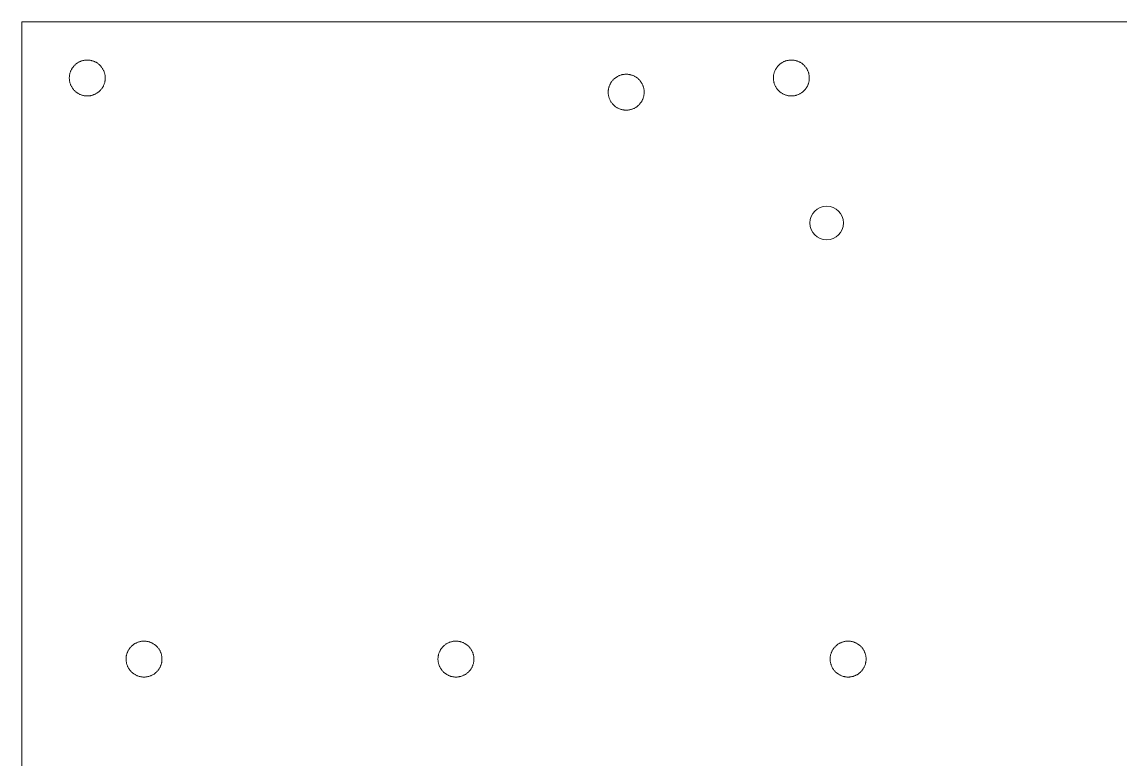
# Model space of a CAD drawing. Header units: millimetres. Extents: x -28 to 169, y 45 to 177.
# Drawn here: x -28 to 70.3, y 111 to 177 of the extents above; entities that cross this region are included whole.
import ezdxf

# ---------------------------------------------------------------- set-up
doc = ezdxf.new("R2010")
doc.units = ezdxf.units.MM
doc.layers.get('0').update_dxf_attribs({"lineweight": 0, "true_color": 0xffffff})

msp = doc.modelspace()

# ---------------------------------------------------------------- linework, layer by layer
for p, q in [((-28, 177), (169, 177)), ((-28, 177), (-28, 47)), ((-23.428, 172.965), (-23.461, 172.92)), ((-23.393, 173.009), (-23.428, 172.965)), ((-23.357, 173.051), (-23.393, 173.009)), ((-23.319, 173.092), (-23.357, 173.051)), ((-23.28, 173.131), (-23.319, 173.092)), ((-23.239, 173.17), (-23.28, 173.131)), ((-23.197, 173.206), (-23.239, 173.17)), ((-23.154, 173.242), (-23.197, 173.206)), ((-23.11, 173.276), (-23.154, 173.242)), ((-23.065, 173.308), (-23.11, 173.276)), ((-23.018, 173.339), (-23.065, 173.308)), ((-22.971, 173.368), (-23.018, 173.339)), ((-22.922, 173.395), (-22.971, 173.368)), ((-22.873, 173.421), (-22.922, 173.395)), ((-22.822, 173.445), (-22.873, 173.421)), ((-22.771, 173.467), (-22.822, 173.445)), ((-22.719, 173.487), (-22.771, 173.467)), ((-22.667, 173.506), (-22.719, 173.487)), ((-22.614, 173.523), (-22.667, 173.506)), ((-22.56, 173.538), (-22.614, 173.523)), ((-22.506, 173.551), (-22.56, 173.538)), ((-22.451, 173.562), (-22.506, 173.551)), ((-22.396, 173.571), (-22.451, 173.562)), ((-22.341, 173.579), (-22.396, 173.571)), ((-22.286, 173.584), (-22.341, 173.579)), ((-22.23, 173.588), (-22.286, 173.584)), ((-22.174, 173.589), (-22.23, 173.588)), ((-22.119, 173.589), (-22.174, 173.589)), ((-22.063, 173.587), (-22.119, 173.589)), ((-22.007, 173.582), (-22.063, 173.587)), ((-21.952, 173.576), (-22.007, 173.582)), ((-21.897, 173.568), (-21.952, 173.576)), ((-21.842, 173.558), (-21.897, 173.568)), ((-21.788, 173.547), (-21.842, 173.558)), ((-21.734, 173.533), (-21.788, 173.547)), ((-21.68, 173.517), (-21.734, 173.533)), ((-21.627, 173.5), (-21.68, 173.517)), ((-21.575, 173.481), (-21.627, 173.5)), ((-21.523, 173.46), (-21.575, 173.481)), ((-21.472, 173.437), (-21.523, 173.46)), ((-21.422, 173.412), (-21.472, 173.437)), ((-21.373, 173.386), (-21.422, 173.412)), ((-21.325, 173.358), (-21.373, 173.386)), ((-21.278, 173.329), (-21.325, 173.358)), ((-21.232, 173.297), (-21.278, 173.329)), ((-21.187, 173.265), (-21.232, 173.297)), ((-21.143, 173.23), (-21.187, 173.265)), ((-21.1, 173.194), (-21.143, 173.23)), ((-21.059, 173.157), (-21.1, 173.194)), ((-21.019, 173.118), (-21.059, 173.157)), ((-20.98, 173.078), (-21.019, 173.118)), ((-20.943, 173.037), (-20.98, 173.078)), ((-20.907, 172.994), (-20.943, 173.037)), ((-20.872, 172.95), (-20.907, 172.994)), ((-20.84, 172.905), (-20.872, 172.95)), ((39.572, 172.965), (39.539, 172.92)), ((39.607, 173.009), (39.572, 172.965)), ((39.643, 173.051), (39.607, 173.009)), ((39.681, 173.092), (39.643, 173.051)), ((39.72, 173.131), (39.681, 173.092)), ((39.761, 173.17), (39.72, 173.131)), ((39.803, 173.206), (39.761, 173.17)), ((39.846, 173.242), (39.803, 173.206)), ((39.89, 173.276), (39.846, 173.242)), ((39.935, 173.308), (39.89, 173.276)), ((39.982, 173.339), (39.935, 173.308)), ((40.029, 173.368), (39.982, 173.339)), ((40.078, 173.395), (40.029, 173.368)), ((40.127, 173.421), (40.078, 173.395)), ((40.178, 173.445), (40.127, 173.421)), ((40.229, 173.467), (40.178, 173.445)), ((40.281, 173.487), (40.229, 173.467)), ((40.333, 173.506), (40.281, 173.487)), ((40.386, 173.523), (40.333, 173.506)), ((40.44, 173.538), (40.386, 173.523)), ((40.494, 173.551), (40.44, 173.538)), ((40.549, 173.562), (40.494, 173.551)), ((40.604, 173.571), (40.549, 173.562)), ((40.659, 173.579), (40.604, 173.571)), ((40.714, 173.584), (40.659, 173.579)), ((40.77, 173.588), (40.714, 173.584)), ((40.826, 173.589), (40.77, 173.588)), ((40.881, 173.589), (40.826, 173.589)), ((40.937, 173.587), (40.881, 173.589)), ((40.993, 173.582), (40.937, 173.587)), ((41.048, 173.576), (40.993, 173.582)), ((41.103, 173.568), (41.048, 173.576)), ((41.158, 173.558), (41.103, 173.568)), ((41.212, 173.547), (41.158, 173.558)), ((41.266, 173.533), (41.212, 173.547)), ((41.32, 173.517), (41.266, 173.533)), ((41.373, 173.5), (41.32, 173.517)), ((41.425, 173.481), (41.373, 173.5)), ((41.477, 173.46), (41.425, 173.481)), ((41.528, 173.437), (41.477, 173.46)), ((41.578, 173.412), (41.528, 173.437)), ((41.627, 173.386), (41.578, 173.412)), ((41.675, 173.358), (41.627, 173.386)), ((41.722, 173.329), (41.675, 173.358)), ((41.768, 173.297), (41.722, 173.329)), ((41.813, 173.265), (41.768, 173.297)), ((41.857, 173.23), (41.813, 173.265)), ((41.9, 173.194), (41.857, 173.23)), ((41.941, 173.157), (41.9, 173.194)), ((41.981, 173.118), (41.941, 173.157)), ((42.02, 173.078), (41.981, 173.118)), ((42.057, 173.037), (42.02, 173.078)), ((42.093, 172.994), (42.057, 173.037)), ((42.128, 172.95), (42.093, 172.994)), ((42.16, 172.905), (42.128, 172.95)), ((-23.763, 172.037), (-23.764, 171.981)), ((-23.764, 171.981), (-23.763, 171.925)), ((-23.76, 172.093), (-23.763, 172.037)), ((-23.755, 172.148), (-23.76, 172.093)), ((-23.748, 172.203), (-23.755, 172.148)), ((-23.74, 172.258), (-23.748, 172.203)), ((-23.729, 172.313), (-23.74, 172.258)), ((-23.717, 172.367), (-23.729, 172.313)), ((-23.702, 172.421), (-23.717, 172.367)), ((-23.686, 172.475), (-23.702, 172.421)), ((-23.668, 172.527), (-23.686, 172.475)), ((-23.648, 172.579), (-23.668, 172.527)), ((-23.627, 172.631), (-23.648, 172.579)), ((-23.603, 172.681), (-23.627, 172.631)), ((-23.578, 172.731), (-23.603, 172.681)), ((-23.552, 172.78), (-23.578, 172.731)), ((-23.523, 172.828), (-23.552, 172.78)), ((-23.493, 172.875), (-23.523, 172.828)), ((-23.461, 172.92), (-23.493, 172.875)), ((-20.808, 172.859), (-20.84, 172.905)), ((-20.779, 172.812), (-20.808, 172.859)), ((-20.751, 172.764), (-20.779, 172.812)), ((-20.725, 172.715), (-20.751, 172.764)), ((-20.7, 172.665), (-20.725, 172.715)), ((-20.677, 172.614), (-20.7, 172.665)), ((-20.656, 172.562), (-20.677, 172.614)), ((-20.637, 172.51), (-20.656, 172.562)), ((-20.62, 172.457), (-20.637, 172.51)), ((-20.604, 172.403), (-20.62, 172.457)), ((-20.59, 172.349), (-20.604, 172.403)), ((-20.579, 172.295), (-20.59, 172.349)), ((-20.569, 172.24), (-20.579, 172.295)), ((-20.561, 172.185), (-20.569, 172.24)), ((-20.555, 172.13), (-20.561, 172.185)), ((-20.55, 172.074), (-20.555, 172.13)), ((-20.548, 172.018), (-20.55, 172.074)), ((-20.549, 171.907), (-20.548, 171.963)), ((-20.548, 171.963), (-20.548, 172.018)), ((25.068, 171.972), (25.024, 171.937)), ((25.112, 172.006), (25.068, 171.972)), ((25.157, 172.038), (25.112, 172.006)), ((25.204, 172.069), (25.157, 172.038)), ((25.251, 172.098), (25.204, 172.069)), ((25.3, 172.125), (25.251, 172.098)), ((25.349, 172.151), (25.3, 172.125)), ((25.4, 172.175), (25.349, 172.151)), ((25.451, 172.197), (25.4, 172.175)), ((25.502, 172.218), (25.451, 172.197)), ((25.555, 172.236), (25.502, 172.218)), ((25.608, 172.253), (25.555, 172.236)), ((25.662, 172.268), (25.608, 172.253)), ((25.716, 172.281), (25.662, 172.268)), ((25.771, 172.292), (25.716, 172.281)), ((25.825, 172.302), (25.771, 172.292)), ((25.881, 172.309), (25.825, 172.302)), ((25.936, 172.315), (25.881, 172.309)), ((25.992, 172.318), (25.936, 172.315)), ((26.047, 172.32), (25.992, 172.318)), ((26.103, 172.319), (26.047, 172.32)), ((26.159, 172.317), (26.103, 172.319)), ((26.214, 172.313), (26.159, 172.317)), ((26.27, 172.307), (26.214, 172.313)), ((26.325, 172.299), (26.27, 172.307)), ((26.38, 172.289), (26.325, 172.299)), ((26.434, 172.277), (26.38, 172.289)), ((26.488, 172.263), (26.434, 172.277)), ((26.542, 172.248), (26.488, 172.263)), ((26.595, 172.23), (26.542, 172.248)), ((26.647, 172.211), (26.595, 172.23)), ((26.699, 172.19), (26.647, 172.211)), ((26.749, 172.167), (26.699, 172.19)), ((26.799, 172.143), (26.749, 172.167)), ((26.849, 172.117), (26.799, 172.143)), ((26.897, 172.089), (26.849, 172.117)), ((26.944, 172.059), (26.897, 172.089)), ((26.99, 172.028), (26.944, 172.059)), ((27.035, 171.995), (26.99, 172.028)), ((27.079, 171.961), (27.035, 171.995)), ((27.122, 171.925), (27.079, 171.961)), ((39.237, 172.037), (39.236, 171.981)), ((39.236, 171.981), (39.237, 171.925)), ((39.24, 172.093), (39.237, 172.037)), ((39.245, 172.148), (39.24, 172.093)), ((39.252, 172.203), (39.245, 172.148)), ((39.26, 172.258), (39.252, 172.203)), ((39.271, 172.313), (39.26, 172.258)), ((39.283, 172.367), (39.271, 172.313)), ((39.298, 172.421), (39.283, 172.367)), ((39.314, 172.475), (39.298, 172.421)), ((39.332, 172.527), (39.314, 172.475)), ((39.352, 172.579), (39.332, 172.527)), ((39.373, 172.631), (39.352, 172.579)), ((39.397, 172.681), (39.373, 172.631)), ((39.422, 172.731), (39.397, 172.681)), ((39.448, 172.78), (39.422, 172.731)), ((39.477, 172.828), (39.448, 172.78)), ((39.507, 172.875), (39.477, 172.828)), ((39.539, 172.92), (39.507, 172.875)), ((42.192, 172.859), (42.16, 172.905)), ((42.221, 172.812), (42.192, 172.859)), ((42.249, 172.764), (42.221, 172.812)), ((42.275, 172.715), (42.249, 172.764)), ((42.3, 172.665), (42.275, 172.715)), ((42.323, 172.614), (42.3, 172.665)), ((42.344, 172.562), (42.323, 172.614)), ((42.363, 172.51), (42.344, 172.562)), ((42.38, 172.457), (42.363, 172.51)), ((42.396, 172.403), (42.38, 172.457)), ((42.41, 172.349), (42.396, 172.403)), ((42.421, 172.295), (42.41, 172.349)), ((42.431, 172.24), (42.421, 172.295)), ((42.439, 172.185), (42.431, 172.24)), ((42.445, 172.13), (42.439, 172.185)), ((42.45, 172.074), (42.445, 172.13)), ((42.452, 172.018), (42.45, 172.074)), ((42.451, 171.907), (42.452, 171.963)), ((42.452, 171.963), (42.452, 172.018)), ((-23.763, 171.925), (-23.76, 171.869)), ((-23.76, 171.869), (-23.755, 171.813)), ((-23.755, 171.813), (-23.748, 171.757)), ((-23.748, 171.757), (-23.739, 171.702)), ((-23.739, 171.702), (-23.729, 171.647)), ((-23.729, 171.647), (-23.716, 171.592)), ((-23.716, 171.592), (-23.702, 171.538)), ((-23.702, 171.538), (-23.685, 171.484)), ((-23.685, 171.484), (-23.667, 171.431)), ((-23.667, 171.431), (-23.647, 171.379)), ((-23.647, 171.379), (-23.625, 171.327)), ((-23.625, 171.327), (-23.601, 171.276)), ((-23.601, 171.276), (-23.576, 171.226)), ((-23.576, 171.226), (-23.548, 171.177)), ((-23.548, 171.177), (-23.52, 171.129)), ((-23.52, 171.129), (-23.489, 171.082)), ((-23.489, 171.082), (-23.457, 171.036)), ((-23.457, 171.036), (-23.423, 170.991)), ((-23.423, 170.991), (-23.388, 170.948)), ((-20.931, 170.94), (-20.895, 170.983)), ((-20.895, 170.983), (-20.861, 171.027)), ((-20.861, 171.027), (-20.829, 171.072)), ((-20.829, 171.072), (-20.798, 171.119)), ((-20.798, 171.119), (-20.769, 171.166)), ((-20.769, 171.166), (-20.742, 171.215)), ((-20.742, 171.215), (-20.716, 171.264)), ((-20.716, 171.264), (-20.692, 171.315)), ((-20.692, 171.315), (-20.67, 171.366)), ((-20.67, 171.366), (-20.65, 171.418)), ((-20.65, 171.418), (-20.631, 171.47)), ((-20.631, 171.47), (-20.614, 171.523)), ((-20.614, 171.523), (-20.599, 171.577)), ((-20.599, 171.577), (-20.586, 171.631)), ((-20.586, 171.631), (-20.575, 171.686)), ((-20.575, 171.686), (-20.566, 171.741)), ((-20.566, 171.741), (-20.558, 171.796)), ((-20.558, 171.796), (-20.553, 171.851)), ((-20.553, 171.851), (-20.549, 171.907)), ((24.482, 170.989), (24.473, 170.934)), ((24.493, 171.044), (24.482, 170.989)), ((24.505, 171.098), (24.493, 171.044)), ((24.519, 171.152), (24.505, 171.098)), ((24.535, 171.205), (24.519, 171.152)), ((24.553, 171.258), (24.535, 171.205)), ((24.573, 171.31), (24.553, 171.258)), ((24.595, 171.361), (24.573, 171.31)), ((24.618, 171.412), (24.595, 171.361)), ((24.643, 171.462), (24.618, 171.412)), ((24.67, 171.51), (24.643, 171.462)), ((24.699, 171.558), (24.67, 171.51)), ((24.729, 171.605), (24.699, 171.558)), ((24.761, 171.651), (24.729, 171.605)), ((24.794, 171.696), (24.761, 171.651)), ((24.829, 171.739), (24.794, 171.696)), ((24.865, 171.781), (24.829, 171.739)), ((24.903, 171.822), (24.865, 171.781)), ((24.942, 171.862), (24.903, 171.822)), ((24.983, 171.9), (24.942, 171.862)), ((25.024, 171.937), (24.983, 171.9)), ((27.163, 171.887), (27.122, 171.925)), ((27.203, 171.849), (27.163, 171.887)), ((27.242, 171.809), (27.203, 171.849)), ((27.279, 171.767), (27.242, 171.809)), ((27.315, 171.725), (27.279, 171.767)), ((27.349, 171.681), (27.315, 171.725)), ((27.382, 171.636), (27.349, 171.681)), ((27.413, 171.59), (27.382, 171.636)), ((27.443, 171.542), (27.413, 171.59)), ((27.471, 171.494), (27.443, 171.542)), ((27.497, 171.445), (27.471, 171.494)), ((27.522, 171.395), (27.497, 171.445)), ((27.544, 171.344), (27.522, 171.395)), ((27.566, 171.293), (27.544, 171.344)), ((27.585, 171.24), (27.566, 171.293)), ((27.602, 171.187), (27.585, 171.24)), ((27.618, 171.134), (27.602, 171.187)), ((27.631, 171.08), (27.618, 171.134)), ((27.643, 171.025), (27.631, 171.08)), ((27.653, 170.971), (27.643, 171.025)), ((27.661, 170.915), (27.653, 170.971)), ((39.237, 171.925), (39.24, 171.869)), ((39.24, 171.869), (39.245, 171.813)), ((39.245, 171.813), (39.252, 171.757)), ((39.252, 171.757), (39.261, 171.702)), ((39.261, 171.702), (39.271, 171.647)), ((39.271, 171.647), (39.284, 171.592)), ((39.284, 171.592), (39.298, 171.538)), ((39.298, 171.538), (39.315, 171.484)), ((39.315, 171.484), (39.333, 171.431)), ((39.333, 171.431), (39.353, 171.379)), ((39.353, 171.379), (39.375, 171.327)), ((39.375, 171.327), (39.399, 171.276)), ((39.399, 171.276), (39.424, 171.226)), ((39.424, 171.226), (39.452, 171.177)), ((39.452, 171.177), (39.48, 171.129)), ((39.48, 171.129), (39.511, 171.082)), ((39.511, 171.082), (39.543, 171.036)), ((39.543, 171.036), (39.577, 170.991)), ((39.577, 170.991), (39.612, 170.948)), ((42.069, 170.94), (42.105, 170.983)), ((42.105, 170.983), (42.139, 171.027)), ((42.139, 171.027), (42.171, 171.072)), ((42.171, 171.072), (42.202, 171.119)), ((42.202, 171.119), (42.231, 171.166)), ((42.231, 171.166), (42.258, 171.215)), ((42.258, 171.215), (42.284, 171.264)), ((42.284, 171.264), (42.308, 171.315)), ((42.308, 171.315), (42.33, 171.366)), ((42.33, 171.366), (42.35, 171.418)), ((42.35, 171.418), (42.369, 171.47)), ((42.369, 171.47), (42.386, 171.523)), ((42.386, 171.523), (42.401, 171.577)), ((42.401, 171.577), (42.414, 171.631)), ((42.414, 171.631), (42.425, 171.686)), ((42.425, 171.686), (42.434, 171.741)), ((42.434, 171.741), (42.442, 171.796)), ((42.442, 171.796), (42.447, 171.851)), ((42.447, 171.851), (42.451, 171.907)), ((-23.388, 170.948), (-23.351, 170.905)), ((-23.351, 170.905), (-23.313, 170.864)), ((-23.313, 170.864), (-23.273, 170.824)), ((-23.273, 170.824), (-23.232, 170.786)), ((-23.232, 170.786), (-23.189, 170.749)), ((-23.189, 170.749), (-23.146, 170.714)), ((-23.146, 170.714), (-23.101, 170.68)), ((-23.101, 170.68), (-23.055, 170.648)), ((-23.055, 170.648), (-23.008, 170.617)), ((-23.008, 170.617), (-22.96, 170.589)), ((-22.96, 170.589), (-22.911, 170.561)), ((-22.911, 170.561), (-22.861, 170.536)), ((-22.861, 170.536), (-22.81, 170.512)), ((-22.81, 170.512), (-22.758, 170.49)), ((-22.758, 170.49), (-22.706, 170.47)), ((-22.706, 170.47), (-22.653, 170.452)), ((-22.653, 170.452), (-22.599, 170.435)), ((-22.599, 170.435), (-22.545, 170.421)), ((-22.545, 170.421), (-22.49, 170.408)), ((-22.49, 170.408), (-22.435, 170.398)), ((-22.435, 170.398), (-22.38, 170.389)), ((-22.38, 170.389), (-22.324, 170.382)), ((-22.324, 170.382), (-22.268, 170.377)), ((-22.268, 170.377), (-22.212, 170.374)), ((-22.212, 170.374), (-22.156, 170.373)), ((-22.156, 170.373), (-22.1, 170.374)), ((-22.1, 170.374), (-22.044, 170.377)), ((-22.044, 170.377), (-21.989, 170.382)), ((-21.989, 170.382), (-21.934, 170.389)), ((-21.934, 170.389), (-21.879, 170.397)), ((-21.879, 170.397), (-21.824, 170.408)), ((-21.824, 170.408), (-21.77, 170.42)), ((-21.77, 170.42), (-21.716, 170.435)), ((-21.716, 170.435), (-21.662, 170.451)), ((-21.662, 170.451), (-21.61, 170.469)), ((-21.61, 170.469), (-21.558, 170.489)), ((-21.558, 170.489), (-21.506, 170.51)), ((-21.506, 170.51), (-21.456, 170.534)), ((-21.456, 170.534), (-21.406, 170.559)), ((-21.406, 170.559), (-21.357, 170.585)), ((-21.357, 170.585), (-21.309, 170.614)), ((-21.309, 170.614), (-21.262, 170.644)), ((-21.262, 170.644), (-21.217, 170.676)), ((-21.217, 170.676), (-21.172, 170.709)), ((-21.172, 170.709), (-21.128, 170.744)), ((-21.128, 170.744), (-21.086, 170.78)), ((-21.086, 170.78), (-21.045, 170.818)), ((-21.045, 170.818), (-21.006, 170.857)), ((-21.006, 170.857), (-20.967, 170.898)), ((-20.967, 170.898), (-20.931, 170.94)), ((24.459, 170.767), (24.458, 170.712)), ((24.458, 170.712), (24.459, 170.656)), ((24.462, 170.823), (24.459, 170.767)), ((24.459, 170.656), (24.462, 170.599)), ((24.467, 170.879), (24.462, 170.823)), ((24.462, 170.599), (24.467, 170.544)), ((24.473, 170.934), (24.467, 170.879)), ((24.467, 170.544), (24.474, 170.488)), ((24.474, 170.488), (24.482, 170.432)), ((24.482, 170.432), (24.493, 170.377)), ((24.493, 170.377), (24.506, 170.323)), ((24.506, 170.323), (24.52, 170.268)), ((24.52, 170.268), (24.537, 170.215)), ((24.537, 170.215), (24.555, 170.162)), ((24.555, 170.162), (24.575, 170.109)), ((24.575, 170.109), (24.597, 170.058)), ((24.597, 170.058), (24.621, 170.007)), ((24.621, 170.007), (24.646, 169.957)), ((27.48, 169.945), (27.506, 169.995)), ((27.506, 169.995), (27.529, 170.045)), ((27.529, 170.045), (27.552, 170.096)), ((27.552, 170.096), (27.572, 170.148)), ((27.572, 170.148), (27.591, 170.201)), ((27.591, 170.201), (27.608, 170.254)), ((27.608, 170.254), (27.622, 170.307)), ((27.622, 170.307), (27.636, 170.362)), ((27.636, 170.362), (27.647, 170.416)), ((27.647, 170.416), (27.656, 170.471)), ((27.656, 170.471), (27.663, 170.526)), ((27.667, 170.86), (27.661, 170.915)), ((27.663, 170.526), (27.669, 170.582)), ((27.671, 170.804), (27.667, 170.86)), ((27.669, 170.582), (27.672, 170.637)), ((27.674, 170.749), (27.671, 170.804)), ((27.672, 170.637), (27.674, 170.693)), ((27.674, 170.693), (27.674, 170.749)), ((39.612, 170.948), (39.649, 170.905)), ((39.649, 170.905), (39.687, 170.864)), ((39.687, 170.864), (39.727, 170.824)), ((39.727, 170.824), (39.768, 170.786)), ((39.768, 170.786), (39.811, 170.749)), ((39.811, 170.749), (39.854, 170.714)), ((39.854, 170.714), (39.899, 170.68)), ((39.899, 170.68), (39.945, 170.648)), ((39.945, 170.648), (39.992, 170.617)), ((39.992, 170.617), (40.04, 170.589)), ((40.04, 170.589), (40.089, 170.561)), ((40.089, 170.561), (40.139, 170.536)), ((40.139, 170.536), (40.19, 170.512)), ((40.19, 170.512), (40.242, 170.49)), ((40.242, 170.49), (40.294, 170.47)), ((40.294, 170.47), (40.347, 170.452)), ((40.347, 170.452), (40.401, 170.435)), ((40.401, 170.435), (40.455, 170.421)), ((40.455, 170.421), (40.51, 170.408)), ((40.51, 170.408), (40.565, 170.398)), ((40.565, 170.398), (40.62, 170.389)), ((40.62, 170.389), (40.676, 170.382)), ((40.676, 170.382), (40.732, 170.377)), ((40.732, 170.377), (40.788, 170.374)), ((40.788, 170.374), (40.844, 170.373)), ((40.844, 170.373), (40.9, 170.374)), ((40.9, 170.374), (40.956, 170.377)), ((40.956, 170.377), (41.011, 170.382)), ((41.011, 170.382), (41.066, 170.389)), ((41.066, 170.389), (41.121, 170.397)), ((41.121, 170.397), (41.176, 170.408)), ((41.176, 170.408), (41.23, 170.42)), ((41.23, 170.42), (41.284, 170.435)), ((41.284, 170.435), (41.338, 170.451)), ((41.338, 170.451), (41.39, 170.469)), ((41.39, 170.469), (41.442, 170.489)), ((41.442, 170.489), (41.494, 170.51)), ((41.494, 170.51), (41.544, 170.534)), ((41.544, 170.534), (41.594, 170.559)), ((41.594, 170.559), (41.643, 170.585)), ((41.643, 170.585), (41.691, 170.614)), ((41.691, 170.614), (41.738, 170.644)), ((41.738, 170.644), (41.783, 170.676)), ((41.783, 170.676), (41.828, 170.709)), ((41.828, 170.709), (41.872, 170.744)), ((41.872, 170.744), (41.914, 170.78)), ((41.914, 170.78), (41.955, 170.818)), ((41.955, 170.818), (41.994, 170.857)), ((41.994, 170.857), (42.033, 170.898)), ((42.033, 170.898), (42.069, 170.94)), ((24.646, 169.957), (24.673, 169.908)), ((24.673, 169.908), (24.702, 169.86)), ((24.702, 169.86), (24.733, 169.812)), ((24.733, 169.812), (24.765, 169.766)), ((24.765, 169.766), (24.799, 169.722)), ((24.799, 169.722), (24.834, 169.678)), ((24.834, 169.678), (24.871, 169.636)), ((24.871, 169.636), (24.909, 169.595)), ((24.909, 169.595), (24.949, 169.555)), ((24.949, 169.555), (24.99, 169.517)), ((24.99, 169.517), (25.032, 169.48)), ((25.032, 169.48), (25.076, 169.444)), ((25.076, 169.444), (25.121, 169.411)), ((25.121, 169.411), (25.167, 169.378)), ((25.167, 169.378), (25.214, 169.348)), ((25.214, 169.348), (25.262, 169.319)), ((25.262, 169.319), (25.311, 169.292)), ((25.311, 169.292), (25.361, 169.266)), ((25.361, 169.266), (25.412, 169.243)), ((25.412, 169.243), (25.464, 169.221)), ((25.464, 169.221), (25.516, 169.201)), ((25.516, 169.201), (25.569, 169.182)), ((25.569, 169.182), (25.623, 169.166)), ((25.623, 169.166), (25.677, 169.151)), ((25.677, 169.151), (25.732, 169.139)), ((25.732, 169.139), (25.787, 169.128)), ((25.787, 169.128), (25.842, 169.119)), ((25.842, 169.119), (25.898, 169.112)), ((25.898, 169.112), (25.954, 169.107)), ((25.954, 169.107), (26.01, 169.105)), ((26.01, 169.105), (26.066, 169.104)), ((26.066, 169.104), (26.122, 169.105)), ((26.122, 169.105), (26.177, 169.107)), ((26.177, 169.107), (26.233, 169.112)), ((26.233, 169.112), (26.288, 169.119)), ((26.288, 169.119), (26.343, 169.128)), ((26.343, 169.128), (26.398, 169.138)), ((26.398, 169.138), (26.452, 169.151)), ((26.452, 169.151), (26.506, 169.165)), ((26.506, 169.165), (26.559, 169.181)), ((26.559, 169.181), (26.612, 169.199)), ((26.612, 169.199), (26.664, 169.219)), ((26.664, 169.219), (26.716, 169.241)), ((26.716, 169.241), (26.766, 169.264)), ((26.766, 169.264), (26.816, 169.289)), ((26.816, 169.289), (26.865, 169.316)), ((26.865, 169.316), (26.913, 169.344)), ((26.913, 169.344), (26.959, 169.375)), ((26.959, 169.375), (27.005, 169.406)), ((27.005, 169.406), (27.05, 169.44)), ((27.05, 169.44), (27.093, 169.475)), ((27.093, 169.475), (27.136, 169.511)), ((27.136, 169.511), (27.177, 169.549)), ((27.177, 169.549), (27.216, 169.588)), ((27.216, 169.588), (27.254, 169.628)), ((27.254, 169.628), (27.291, 169.67)), ((27.291, 169.67), (27.327, 169.713)), ((27.327, 169.713), (27.36, 169.757)), ((27.36, 169.757), (27.393, 169.803)), ((27.393, 169.803), (27.423, 169.849)), ((27.423, 169.849), (27.452, 169.897)), ((27.452, 169.897), (27.48, 169.945)), ((-18.383, 120.89), (-18.415, 120.844)), ((-18.35, 120.935), (-18.383, 120.89)), ((-18.315, 120.978), (-18.35, 120.935)), ((-18.278, 121.02), (-18.315, 120.978)), ((-18.241, 121.061), (-18.278, 121.02)), ((-18.201, 121.101), (-18.241, 121.061)), ((-18.161, 121.139), (-18.201, 121.101)), ((-18.119, 121.176), (-18.161, 121.139)), ((-18.076, 121.211), (-18.119, 121.176)), ((-18.032, 121.245), (-18.076, 121.211)), ((-17.986, 121.277), (-18.032, 121.245)), ((-17.94, 121.308), (-17.986, 121.277)), ((-17.892, 121.337), (-17.94, 121.308)), ((-17.844, 121.365), (-17.892, 121.337)), ((-17.794, 121.39), (-17.844, 121.365)), ((-17.744, 121.414), (-17.794, 121.39)), ((-17.693, 121.436), (-17.744, 121.414)), ((-17.641, 121.457), (-17.693, 121.436)), ((-17.589, 121.476), (-17.641, 121.457)), ((-17.535, 121.492), (-17.589, 121.476)), ((-17.482, 121.507), (-17.535, 121.492)), ((-17.428, 121.52), (-17.482, 121.507)), ((-17.373, 121.531), (-17.428, 121.52)), ((-17.318, 121.541), (-17.373, 121.531)), ((-17.263, 121.548), (-17.318, 121.541)), ((-17.207, 121.554), (-17.263, 121.548)), ((-17.152, 121.557), (-17.207, 121.554)), ((-17.096, 121.559), (-17.152, 121.557)), ((-17.04, 121.558), (-17.096, 121.559)), ((-16.985, 121.556), (-17.04, 121.558)), ((-16.929, 121.552), (-16.985, 121.556)), ((-16.874, 121.546), (-16.929, 121.552)), ((-16.819, 121.538), (-16.874, 121.546)), ((-16.764, 121.528), (-16.819, 121.538)), ((-16.709, 121.516), (-16.764, 121.528)), ((-16.655, 121.502), (-16.709, 121.516)), ((-16.602, 121.487), (-16.655, 121.502)), ((-16.549, 121.47), (-16.602, 121.487)), ((-16.497, 121.45), (-16.549, 121.47)), ((-16.445, 121.429), (-16.497, 121.45)), ((-16.394, 121.406), (-16.445, 121.429)), ((-16.344, 121.382), (-16.394, 121.406)), ((-16.295, 121.356), (-16.344, 121.382)), ((-16.247, 121.328), (-16.295, 121.356)), ((-16.2, 121.298), (-16.247, 121.328)), ((-16.154, 121.267), (-16.2, 121.298)), ((-16.108, 121.234), (-16.154, 121.267)), ((-16.065, 121.2), (-16.108, 121.234)), ((-16.022, 121.164), (-16.065, 121.2)), ((-15.981, 121.127), (-16.022, 121.164)), ((-15.94, 121.088), (-15.981, 121.127)), ((-15.902, 121.048), (-15.94, 121.088)), ((-15.864, 121.006), (-15.902, 121.048)), ((-15.829, 120.964), (-15.864, 121.006)), ((-15.794, 120.92), (-15.829, 120.964)), ((-15.761, 120.875), (-15.794, 120.92)), ((-15.73, 120.829), (-15.761, 120.875)), ((9.526, 120.89), (9.494, 120.844)), ((9.559, 120.935), (9.526, 120.89)), ((9.594, 120.978), (9.559, 120.935)), ((9.631, 121.02), (9.594, 120.978)), ((9.668, 121.061), (9.631, 121.02)), ((9.708, 121.101), (9.668, 121.061)), ((9.748, 121.139), (9.708, 121.101)), ((9.79, 121.176), (9.748, 121.139)), ((9.833, 121.211), (9.79, 121.176)), ((9.877, 121.245), (9.833, 121.211)), ((9.923, 121.277), (9.877, 121.245)), ((9.969, 121.308), (9.923, 121.277)), ((10.017, 121.337), (9.969, 121.308)), ((10.065, 121.365), (10.017, 121.337)), ((10.115, 121.39), (10.065, 121.365)), ((10.165, 121.414), (10.115, 121.39)), ((10.216, 121.436), (10.165, 121.414)), ((10.268, 121.457), (10.216, 121.436)), ((10.32, 121.476), (10.268, 121.457)), ((10.373, 121.492), (10.32, 121.476)), ((10.427, 121.507), (10.373, 121.492)), ((10.481, 121.52), (10.427, 121.507)), ((10.536, 121.531), (10.481, 121.52)), ((10.591, 121.541), (10.536, 121.531)), ((10.646, 121.548), (10.591, 121.541)), ((10.702, 121.554), (10.646, 121.548)), ((10.757, 121.557), (10.702, 121.554)), ((10.813, 121.559), (10.757, 121.557)), ((10.869, 121.558), (10.813, 121.559)), ((10.924, 121.556), (10.869, 121.558)), ((10.98, 121.552), (10.924, 121.556)), ((11.035, 121.546), (10.98, 121.552)), ((11.09, 121.538), (11.035, 121.546)), ((11.145, 121.528), (11.09, 121.538)), ((11.2, 121.516), (11.145, 121.528)), ((11.254, 121.502), (11.2, 121.516)), ((11.307, 121.487), (11.254, 121.502)), ((11.36, 121.47), (11.307, 121.487)), ((11.412, 121.45), (11.36, 121.47)), ((11.464, 121.429), (11.412, 121.45)), ((11.515, 121.406), (11.464, 121.429)), ((11.565, 121.382), (11.515, 121.406)), ((11.614, 121.356), (11.565, 121.382)), ((11.662, 121.328), (11.614, 121.356)), ((11.709, 121.298), (11.662, 121.328)), ((11.755, 121.267), (11.709, 121.298)), ((11.8, 121.234), (11.755, 121.267)), ((11.844, 121.2), (11.8, 121.234)), ((11.887, 121.164), (11.844, 121.2)), ((11.928, 121.127), (11.887, 121.164)), ((11.968, 121.088), (11.928, 121.127)), ((12.007, 121.048), (11.968, 121.088)), ((12.045, 121.006), (12.007, 121.048)), ((12.08, 120.964), (12.045, 121.006)), ((12.115, 120.92), (12.08, 120.964)), ((12.147, 120.875), (12.115, 120.92)), ((12.179, 120.829), (12.147, 120.875)), ((44.617, 120.89), (44.585, 120.844)), ((44.65, 120.935), (44.617, 120.89)), ((44.685, 120.978), (44.65, 120.935)), ((44.722, 121.02), (44.685, 120.978)), ((44.759, 121.061), (44.722, 121.02)), ((44.799, 121.101), (44.759, 121.061)), ((44.839, 121.139), (44.799, 121.101)), ((44.881, 121.176), (44.839, 121.139)), ((44.924, 121.211), (44.881, 121.176)), ((44.968, 121.245), (44.924, 121.211)), ((45.014, 121.277), (44.968, 121.245)), ((45.06, 121.308), (45.014, 121.277)), ((45.108, 121.337), (45.06, 121.308)), ((45.156, 121.365), (45.108, 121.337)), ((45.206, 121.39), (45.156, 121.365)), ((45.256, 121.414), (45.206, 121.39)), ((45.307, 121.436), (45.256, 121.414)), ((45.359, 121.457), (45.307, 121.436)), ((45.411, 121.476), (45.359, 121.457)), ((45.465, 121.492), (45.411, 121.476)), ((45.518, 121.507), (45.465, 121.492)), ((45.572, 121.52), (45.518, 121.507)), ((45.627, 121.531), (45.572, 121.52)), ((45.682, 121.541), (45.627, 121.531)), ((45.737, 121.548), (45.682, 121.541)), ((45.793, 121.554), (45.737, 121.548)), ((45.848, 121.557), (45.793, 121.554)), ((45.904, 121.559), (45.848, 121.557)), ((45.96, 121.558), (45.904, 121.559)), ((46.015, 121.556), (45.96, 121.558)), ((46.071, 121.552), (46.015, 121.556)), ((46.126, 121.546), (46.071, 121.552)), ((46.181, 121.538), (46.126, 121.546)), ((46.236, 121.528), (46.181, 121.538)), ((46.291, 121.516), (46.236, 121.528)), ((46.345, 121.502), (46.291, 121.516)), ((46.398, 121.487), (46.345, 121.502)), ((46.451, 121.47), (46.398, 121.487)), ((46.503, 121.45), (46.451, 121.47)), ((46.555, 121.429), (46.503, 121.45)), ((46.606, 121.406), (46.555, 121.429)), ((46.656, 121.382), (46.606, 121.406)), ((46.705, 121.356), (46.656, 121.382)), ((46.753, 121.328), (46.705, 121.356)), ((46.8, 121.298), (46.753, 121.328)), ((46.846, 121.267), (46.8, 121.298)), ((46.892, 121.234), (46.846, 121.267)), ((46.935, 121.2), (46.892, 121.234)), ((46.978, 121.164), (46.935, 121.2)), ((47.019, 121.127), (46.978, 121.164)), ((47.06, 121.088), (47.019, 121.127)), ((47.098, 121.048), (47.06, 121.088)), ((47.136, 121.006), (47.098, 121.048)), ((47.171, 120.964), (47.136, 121.006)), ((47.206, 120.92), (47.171, 120.964)), ((47.239, 120.875), (47.206, 120.92)), ((47.27, 120.829), (47.239, 120.875)), ((-18.685, 120.006), (-18.686, 119.951)), ((-18.686, 119.951), (-18.685, 119.895)), ((-18.682, 120.062), (-18.685, 120.006)), ((-18.685, 119.895), (-18.682, 119.839)), ((-18.677, 120.118), (-18.682, 120.062)), ((-18.67, 120.173), (-18.677, 120.118)), ((-18.662, 120.228), (-18.67, 120.173)), ((-18.651, 120.283), (-18.662, 120.228)), ((-18.639, 120.337), (-18.651, 120.283)), ((-18.624, 120.391), (-18.639, 120.337)), ((-18.608, 120.444), (-18.624, 120.391)), ((-18.59, 120.497), (-18.608, 120.444)), ((-18.57, 120.549), (-18.59, 120.497)), ((-18.549, 120.6), (-18.57, 120.549)), ((-18.525, 120.651), (-18.549, 120.6)), ((-18.5, 120.701), (-18.525, 120.651)), ((-18.473, 120.749), (-18.5, 120.701)), ((-18.445, 120.797), (-18.473, 120.749)), ((-18.415, 120.844), (-18.445, 120.797)), ((-15.701, 120.781), (-15.73, 120.829)), ((-15.673, 120.733), (-15.701, 120.781)), ((-15.646, 120.684), (-15.673, 120.733)), ((-15.622, 120.634), (-15.646, 120.684)), ((-15.599, 120.583), (-15.622, 120.634)), ((-15.578, 120.532), (-15.599, 120.583)), ((-15.559, 120.479), (-15.578, 120.532)), ((-15.541, 120.426), (-15.559, 120.479)), ((-15.526, 120.373), (-15.541, 120.426)), ((-15.512, 120.319), (-15.526, 120.373)), ((-15.5, 120.265), (-15.512, 120.319)), ((-15.49, 120.21), (-15.5, 120.265)), ((-15.482, 120.155), (-15.49, 120.21)), ((-15.476, 120.099), (-15.482, 120.155)), ((-15.472, 120.044), (-15.476, 120.099)), ((-15.475, 119.821), (-15.471, 119.877)), ((-15.47, 119.988), (-15.472, 120.044)), ((-15.471, 119.877), (-15.47, 119.932)), ((-15.47, 119.932), (-15.47, 119.988)), ((9.224, 120.006), (9.223, 119.951)), ((9.223, 119.951), (9.224, 119.895)), ((9.227, 120.062), (9.224, 120.006)), ((9.224, 119.895), (9.227, 119.839)), ((9.232, 120.118), (9.227, 120.062)), ((9.239, 120.173), (9.232, 120.118)), ((9.247, 120.228), (9.239, 120.173)), ((9.258, 120.283), (9.247, 120.228)), ((9.27, 120.337), (9.258, 120.283)), ((9.285, 120.391), (9.27, 120.337)), ((9.301, 120.444), (9.285, 120.391)), ((9.319, 120.497), (9.301, 120.444)), ((9.339, 120.549), (9.319, 120.497)), ((9.36, 120.6), (9.339, 120.549)), ((9.384, 120.651), (9.36, 120.6)), ((9.409, 120.701), (9.384, 120.651)), ((9.436, 120.749), (9.409, 120.701)), ((9.464, 120.797), (9.436, 120.749)), ((9.494, 120.844), (9.464, 120.797)), ((12.208, 120.781), (12.179, 120.829)), ((12.236, 120.733), (12.208, 120.781)), ((12.263, 120.684), (12.236, 120.733)), ((12.287, 120.634), (12.263, 120.684)), ((12.31, 120.583), (12.287, 120.634)), ((12.331, 120.532), (12.31, 120.583)), ((12.35, 120.479), (12.331, 120.532)), ((12.368, 120.426), (12.35, 120.479)), ((12.383, 120.373), (12.368, 120.426)), ((12.397, 120.319), (12.383, 120.373)), ((12.409, 120.265), (12.397, 120.319)), ((12.419, 120.21), (12.409, 120.265)), ((12.427, 120.155), (12.419, 120.21)), ((12.433, 120.099), (12.427, 120.155)), ((12.437, 120.044), (12.433, 120.099)), ((12.434, 119.821), (12.438, 119.877)), ((12.439, 119.988), (12.437, 120.044)), ((12.438, 119.877), (12.439, 119.932)), ((12.439, 119.932), (12.439, 119.988)), ((44.315, 120.006), (44.314, 119.951)), ((44.314, 119.951), (44.315, 119.895)), ((44.318, 120.062), (44.315, 120.006)), ((44.315, 119.895), (44.318, 119.839)), ((44.323, 120.118), (44.318, 120.062)), ((44.33, 120.173), (44.323, 120.118)), ((44.338, 120.228), (44.33, 120.173)), ((44.349, 120.283), (44.338, 120.228)), ((44.361, 120.337), (44.349, 120.283)), ((44.376, 120.391), (44.361, 120.337)), ((44.392, 120.444), (44.376, 120.391)), ((44.41, 120.497), (44.392, 120.444)), ((44.43, 120.549), (44.41, 120.497)), ((44.451, 120.6), (44.43, 120.549)), ((44.475, 120.651), (44.451, 120.6)), ((44.5, 120.701), (44.475, 120.651)), ((44.527, 120.749), (44.5, 120.701)), ((44.555, 120.797), (44.527, 120.749)), ((44.585, 120.844), (44.555, 120.797)), ((47.299, 120.781), (47.27, 120.829)), ((47.327, 120.733), (47.299, 120.781)), ((47.354, 120.684), (47.327, 120.733)), ((47.378, 120.634), (47.354, 120.684)), ((47.401, 120.583), (47.378, 120.634)), ((47.422, 120.532), (47.401, 120.583)), ((47.441, 120.479), (47.422, 120.532)), ((47.459, 120.426), (47.441, 120.479)), ((47.474, 120.373), (47.459, 120.426)), ((47.488, 120.319), (47.474, 120.373)), ((47.5, 120.265), (47.488, 120.319)), ((47.51, 120.21), (47.5, 120.265)), ((47.518, 120.155), (47.51, 120.21)), ((47.524, 120.099), (47.518, 120.155)), ((47.528, 120.044), (47.524, 120.099)), ((47.525, 119.821), (47.529, 119.877)), ((47.53, 119.988), (47.528, 120.044)), ((47.529, 119.877), (47.53, 119.932)), ((47.53, 119.932), (47.53, 119.988)), ((-18.682, 119.839), (-18.677, 119.783)), ((-18.677, 119.783), (-18.67, 119.727)), ((-18.67, 119.727), (-18.661, 119.672)), ((-18.661, 119.672), (-18.651, 119.616)), ((-18.651, 119.616), (-18.638, 119.562)), ((-18.638, 119.562), (-18.623, 119.508)), ((-18.623, 119.508), (-18.607, 119.454)), ((-18.607, 119.454), (-18.589, 119.401)), ((-18.589, 119.401), (-18.569, 119.348)), ((-18.569, 119.348), (-18.547, 119.297)), ((-18.547, 119.297), (-18.523, 119.246)), ((-18.523, 119.246), (-18.497, 119.196)), ((-18.497, 119.196), (-18.47, 119.147)), ((-18.47, 119.147), (-18.441, 119.099)), ((-18.441, 119.099), (-18.411, 119.052)), ((-18.411, 119.052), (-18.379, 119.006)), ((-18.379, 119.006), (-18.345, 118.961)), ((-18.345, 118.961), (-18.309, 118.917)), ((-18.309, 118.917), (-18.273, 118.875)), ((-15.889, 118.867), (-15.852, 118.909)), ((-15.852, 118.909), (-15.817, 118.952)), ((-15.817, 118.952), (-15.783, 118.997)), ((-15.783, 118.997), (-15.751, 119.042)), ((-15.751, 119.042), (-15.72, 119.088)), ((-15.72, 119.088), (-15.691, 119.136)), ((-15.691, 119.136), (-15.664, 119.185)), ((-15.664, 119.185), (-15.638, 119.234)), ((-15.638, 119.234), (-15.614, 119.284)), ((-15.614, 119.284), (-15.592, 119.335)), ((-15.592, 119.335), (-15.571, 119.387)), ((-15.571, 119.387), (-15.553, 119.44)), ((-15.553, 119.44), (-15.536, 119.493)), ((-15.536, 119.493), (-15.521, 119.547)), ((-15.521, 119.547), (-15.508, 119.601)), ((-15.508, 119.601), (-15.497, 119.655)), ((-15.497, 119.655), (-15.488, 119.71)), ((-15.488, 119.71), (-15.48, 119.765)), ((-15.48, 119.765), (-15.475, 119.821)), ((9.227, 119.839), (9.232, 119.783)), ((9.232, 119.783), (9.239, 119.727)), ((9.239, 119.727), (9.248, 119.672)), ((9.248, 119.672), (9.258, 119.616)), ((9.258, 119.616), (9.271, 119.562)), ((9.271, 119.562), (9.286, 119.508)), ((9.286, 119.508), (9.302, 119.454)), ((9.302, 119.454), (9.32, 119.401)), ((9.32, 119.401), (9.34, 119.348)), ((9.34, 119.348), (9.362, 119.297)), ((9.362, 119.297), (9.386, 119.246)), ((9.386, 119.246), (9.412, 119.196)), ((9.412, 119.196), (9.439, 119.147)), ((9.439, 119.147), (9.468, 119.099)), ((9.468, 119.099), (9.498, 119.052)), ((9.498, 119.052), (9.53, 119.006)), ((9.53, 119.006), (9.564, 118.961)), ((9.564, 118.961), (9.6, 118.917)), ((9.6, 118.917), (9.636, 118.875)), ((12.02, 118.867), (12.057, 118.909)), ((12.057, 118.909), (12.092, 118.952)), ((12.092, 118.952), (12.126, 118.997)), ((12.126, 118.997), (12.158, 119.042)), ((12.158, 119.042), (12.189, 119.088)), ((12.189, 119.088), (12.218, 119.136)), ((12.218, 119.136), (12.245, 119.185)), ((12.245, 119.185), (12.271, 119.234)), ((12.271, 119.234), (12.295, 119.284)), ((12.295, 119.284), (12.317, 119.335)), ((12.317, 119.335), (12.338, 119.387)), ((12.338, 119.387), (12.356, 119.44)), ((12.356, 119.44), (12.373, 119.493)), ((12.373, 119.493), (12.388, 119.547)), ((12.388, 119.547), (12.401, 119.601)), ((12.401, 119.601), (12.412, 119.655)), ((12.412, 119.655), (12.421, 119.71)), ((12.421, 119.71), (12.429, 119.765)), ((12.429, 119.765), (12.434, 119.821)), ((44.318, 119.839), (44.323, 119.783)), ((44.323, 119.783), (44.33, 119.727)), ((44.33, 119.727), (44.339, 119.672)), ((44.339, 119.672), (44.349, 119.616)), ((44.349, 119.616), (44.362, 119.562)), ((44.362, 119.562), (44.377, 119.508)), ((44.377, 119.508), (44.393, 119.454)), ((44.393, 119.454), (44.411, 119.401)), ((44.411, 119.401), (44.431, 119.348)), ((44.431, 119.348), (44.453, 119.297)), ((44.453, 119.297), (44.477, 119.246)), ((44.477, 119.246), (44.503, 119.196)), ((44.503, 119.196), (44.53, 119.147)), ((44.53, 119.147), (44.559, 119.099)), ((44.559, 119.099), (44.589, 119.052)), ((44.589, 119.052), (44.621, 119.006)), ((44.621, 119.006), (44.655, 118.961)), ((44.655, 118.961), (44.691, 118.917)), ((44.691, 118.917), (44.727, 118.875)), ((47.111, 118.867), (47.148, 118.909)), ((47.148, 118.909), (47.183, 118.952)), ((47.183, 118.952), (47.217, 118.997)), ((47.217, 118.997), (47.249, 119.042)), ((47.249, 119.042), (47.28, 119.088)), ((47.28, 119.088), (47.309, 119.136)), ((47.309, 119.136), (47.336, 119.185)), ((47.336, 119.185), (47.362, 119.234)), ((47.362, 119.234), (47.386, 119.284)), ((47.386, 119.284), (47.408, 119.335)), ((47.408, 119.335), (47.429, 119.387)), ((47.429, 119.387), (47.447, 119.44)), ((47.447, 119.44), (47.464, 119.493)), ((47.464, 119.493), (47.479, 119.547)), ((47.479, 119.547), (47.492, 119.601)), ((47.492, 119.601), (47.503, 119.655)), ((47.503, 119.655), (47.512, 119.71)), ((47.512, 119.71), (47.52, 119.765)), ((47.52, 119.765), (47.525, 119.821)), ((-18.273, 118.875), (-18.234, 118.834)), ((-18.234, 118.834), (-18.195, 118.794)), ((-18.195, 118.794), (-18.154, 118.756)), ((-18.154, 118.756), (-18.111, 118.719)), ((-18.111, 118.719), (-18.068, 118.684)), ((-18.068, 118.684), (-18.023, 118.65)), ((-18.023, 118.65), (-17.977, 118.618)), ((-17.977, 118.618), (-17.93, 118.587)), ((-17.93, 118.587), (-17.882, 118.558)), ((-17.882, 118.558), (-17.833, 118.531)), ((-17.833, 118.531), (-17.783, 118.505)), ((-17.783, 118.505), (-17.732, 118.482)), ((-17.732, 118.482), (-17.68, 118.46)), ((-17.68, 118.46), (-17.628, 118.44)), ((-17.628, 118.44), (-17.575, 118.421)), ((-17.575, 118.421), (-17.521, 118.405)), ((-17.521, 118.405), (-17.467, 118.39)), ((-17.467, 118.39), (-17.412, 118.378)), ((-17.412, 118.378), (-17.357, 118.367)), ((-17.357, 118.367), (-17.301, 118.358)), ((-17.301, 118.358), (-17.246, 118.351)), ((-17.246, 118.351), (-17.19, 118.347)), ((-17.19, 118.347), (-17.134, 118.344)), ((-17.134, 118.344), (-17.078, 118.343)), ((-17.078, 118.343), (-17.022, 118.344)), ((-17.022, 118.344), (-16.966, 118.347)), ((-16.966, 118.347), (-16.911, 118.351)), ((-16.911, 118.351), (-16.855, 118.358)), ((-16.855, 118.358), (-16.8, 118.367)), ((-16.8, 118.367), (-16.746, 118.377)), ((-16.746, 118.377), (-16.691, 118.39)), ((-16.691, 118.39), (-16.637, 118.404)), ((-16.637, 118.404), (-16.584, 118.42)), ((-16.584, 118.42), (-16.531, 118.438)), ((-16.531, 118.438), (-16.479, 118.458)), ((-16.479, 118.458), (-16.428, 118.48)), ((-16.428, 118.48), (-16.377, 118.503)), ((-16.377, 118.503), (-16.328, 118.528)), ((-16.328, 118.528), (-16.279, 118.555)), ((-16.279, 118.555), (-16.231, 118.584)), ((-16.231, 118.584), (-16.184, 118.614)), ((-16.184, 118.614), (-16.138, 118.645)), ((-16.138, 118.645), (-16.094, 118.679)), ((-16.094, 118.679), (-16.05, 118.714)), ((-16.05, 118.714), (-16.008, 118.75)), ((-16.008, 118.75), (-15.967, 118.788)), ((-15.967, 118.788), (-15.927, 118.827)), ((-15.927, 118.827), (-15.889, 118.867)), ((9.636, 118.875), (9.675, 118.834)), ((9.675, 118.834), (9.714, 118.794)), ((9.714, 118.794), (9.755, 118.756)), ((9.755, 118.756), (9.798, 118.719)), ((9.798, 118.719), (9.841, 118.684)), ((9.841, 118.684), (9.886, 118.65)), ((9.886, 118.65), (9.932, 118.618)), ((9.932, 118.618), (9.979, 118.587)), ((9.979, 118.587), (10.027, 118.558)), ((10.027, 118.558), (10.076, 118.531)), ((10.076, 118.531), (10.126, 118.505)), ((10.126, 118.505), (10.177, 118.482)), ((10.177, 118.482), (10.229, 118.46)), ((10.229, 118.46), (10.281, 118.44)), ((10.281, 118.44), (10.334, 118.421)), ((10.334, 118.421), (10.388, 118.405)), ((10.388, 118.405), (10.442, 118.39)), ((10.442, 118.39), (10.497, 118.378)), ((10.497, 118.378), (10.552, 118.367)), ((10.552, 118.367), (10.608, 118.358)), ((10.608, 118.358), (10.663, 118.351)), ((10.663, 118.351), (10.719, 118.347)), ((10.719, 118.347), (10.775, 118.344)), ((10.775, 118.344), (10.831, 118.343)), ((10.831, 118.343), (10.887, 118.344)), ((10.887, 118.344), (10.943, 118.347)), ((10.943, 118.347), (10.998, 118.351)), ((10.998, 118.351), (11.054, 118.358)), ((11.054, 118.358), (11.109, 118.367)), ((11.109, 118.367), (11.163, 118.377)), ((11.163, 118.377), (11.218, 118.39)), ((11.218, 118.39), (11.271, 118.404)), ((11.271, 118.404), (11.325, 118.42)), ((11.325, 118.42), (11.378, 118.438)), ((11.378, 118.438), (11.43, 118.458)), ((11.43, 118.458), (11.481, 118.48)), ((11.481, 118.48), (11.532, 118.503)), ((11.532, 118.503), (11.581, 118.528)), ((11.581, 118.528), (11.63, 118.555)), ((11.63, 118.555), (11.678, 118.584)), ((11.678, 118.584), (11.725, 118.614)), ((11.725, 118.614), (11.771, 118.645)), ((11.771, 118.645), (11.815, 118.679)), ((11.815, 118.679), (11.859, 118.714)), ((11.859, 118.714), (11.901, 118.75)), ((11.901, 118.75), (11.942, 118.788)), ((11.942, 118.788), (11.982, 118.827)), ((11.982, 118.827), (12.02, 118.867)), ((44.727, 118.875), (44.766, 118.834)), ((44.766, 118.834), (44.805, 118.794)), ((44.805, 118.794), (44.846, 118.756)), ((44.846, 118.756), (44.889, 118.719)), ((44.889, 118.719), (44.932, 118.684)), ((44.932, 118.684), (44.977, 118.65)), ((44.977, 118.65), (45.023, 118.618)), ((45.023, 118.618), (45.07, 118.587)), ((45.07, 118.587), (45.118, 118.558)), ((45.118, 118.558), (45.167, 118.531)), ((45.167, 118.531), (45.217, 118.505)), ((45.217, 118.505), (45.268, 118.482)), ((45.268, 118.482), (45.32, 118.46)), ((45.32, 118.46), (45.372, 118.44)), ((45.372, 118.44), (45.425, 118.421)), ((45.425, 118.421), (45.479, 118.405)), ((45.479, 118.405), (45.533, 118.39)), ((45.533, 118.39), (45.588, 118.378)), ((45.588, 118.378), (45.643, 118.367)), ((45.643, 118.367), (45.699, 118.358)), ((45.699, 118.358), (45.754, 118.351)), ((45.754, 118.351), (45.81, 118.347)), ((45.81, 118.347), (45.866, 118.344)), ((45.866, 118.344), (45.922, 118.343)), ((45.922, 118.343), (45.978, 118.344)), ((45.978, 118.344), (46.034, 118.347)), ((46.034, 118.347), (46.089, 118.351)), ((46.089, 118.351), (46.145, 118.358)), ((46.145, 118.358), (46.2, 118.367)), ((46.2, 118.367), (46.254, 118.377)), ((46.254, 118.377), (46.309, 118.39)), ((46.309, 118.39), (46.363, 118.404)), ((46.363, 118.404), (46.416, 118.42)), ((46.416, 118.42), (46.469, 118.438)), ((46.469, 118.438), (46.521, 118.458)), ((46.521, 118.458), (46.572, 118.48)), ((46.572, 118.48), (46.623, 118.503)), ((46.623, 118.503), (46.672, 118.528)), ((46.672, 118.528), (46.721, 118.555)), ((46.721, 118.555), (46.769, 118.584)), ((46.769, 118.584), (46.816, 118.614)), ((46.816, 118.614), (46.862, 118.645)), ((46.862, 118.645), (46.906, 118.679)), ((46.906, 118.679), (46.95, 118.714)), ((46.95, 118.714), (46.992, 118.75)), ((46.992, 118.75), (47.033, 118.788)), ((47.033, 118.788), (47.073, 118.827)), ((47.073, 118.827), (47.111, 118.867))]:
    msp.add_line(p, q)
msp.add_circle((44, 159), 1.5)

doc.saveas('drawing.dxf')
